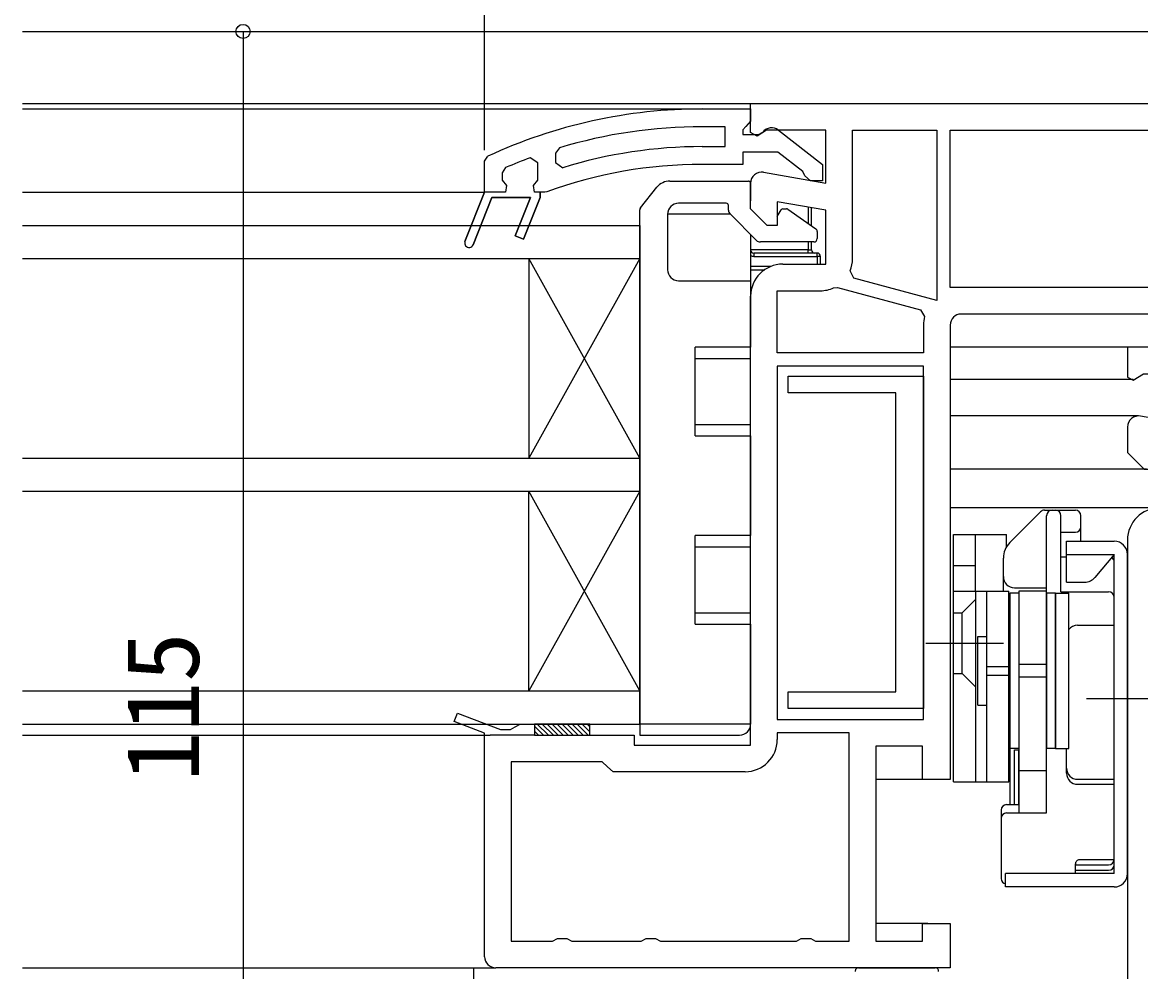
# Model space of a CAD drawing. Units: millimetres, scale not verified. Extents: x -525 to 525, y -783 to 778.
# Drawn here: x -77.8 to 23.1, y 393 to 478.7 of the extents above; entities that cross this region are included whole.
import ezdxf
from ezdxf.enums import TextEntityAlignment as Align

# ---------------------------------------------------------------- set-up
doc = ezdxf.new("R2010")
doc.units = ezdxf.units.MM
doc.header["$LTSCALE"] = 4
for name, color, linetype in [('0-2_YKK_11', 7, 'Continuous'), ('0-3_YKK_12', 2, 'Continuous'), ('0-4_YKK_13', 4, 'Continuous'), ('0-6_YKK_D', 6, 'Continuous')]:
    doc.layers.add(name, color=color, linetype=linetype)
doc.styles.add('ＭＳ ゴシック', font='')
doc.styles.get('ＭＳ ゴシック').set_extended_font_data('MS Gothic')

msp = doc.modelspace()

# ---------------------------------------------------------------- linework, layer by layer
at = {"layer": '0-2_YKK_11'}
for p, q in [((3.547, 451.389), (3.547, 448.889)), ((-31.553, 414.389), (-35.553, 414.389))]:
    msp.add_line(p, q, dxfattribs=at)
for points in [[(-12.053, 471.389), (29.947, 471.389), (29.947, 451.523), (30.024, 451.389), (26.606, 448.484), (26.088, 449.094), (28.808, 451.405)], [(-10.879, 465.174), (-5.253, 464.182), (-5.253, 468.989), (-10.609, 468.989), (-11.477, 468.447), (-12.053, 468.766), (-12.053, 471.389)], [(-16.42, 470.892), (-12.053, 470.892), (-12.053, 469.792), (-12.49, 469.296), (-12.753, 468.999), (-12.753, 468.592), (-11.353, 468.592), (-10.953, 468.792)], [(-16.42, 467.492), (-14.353, 467.492), (-14.353, 469.292), (-16.42, 469.292)], [(-9.536, 468.979), (-5.553, 465.867), (-5.553, 464.392), (-6.654, 464.392), (-7.154, 464.868), (-7.345, 465.237), (-9.592, 466.992), (-12.753, 466.992), (-12.753, 465.892), (-16.42, 465.892)], [(4.747, 468.989), (4.747, 453.61), (-2.737, 455.615), (-3.07, 456.288)], [(-2.853, 457.389), (-2.853, 468.989), (4.747, 468.989)], [(-29.298, 467.384), (-29.653, 466.905), (-29.653, 466.069), (-29.005, 465.591)], [(-34.153, 465.598), (-34.453, 465.139), (-34.453, 464.467), (-34.078, 463.983), (-34.153, 463.392), (-36.053, 463.392), (-37.825, 458.94), (-36.053, 463.392), (-36.053, 466.174), (-35.763, 466.628)], [(-37.081, 458.644), (-35.391, 462.892), (-31.914, 462.892), (-33.288, 459.44), (-32.544, 459.144), (-31.053, 462.892), (-31.053, 463.392), (-31.553, 463.392), (-31.628, 463.983), (-31.253, 464.467), (-31.253, 464.492), (-31.253, 466.028), (-31.928, 466.496)], [(-9.153, 456.889), (-5.253, 456.889), (-5.253, 461.745), (-9.653, 462.52), (-9.653, 460.389), (-10.553, 460.389), (-12.053, 461.889), (-12.053, 464.189)], [(-30.436, 463.422), (-30.607, 463.392), (-31.053, 463.392), (-31.053, 462.892), (-32.544, 459.144), (-33.288, 459.44), (-31.914, 462.892), (-35.391, 462.892), (-37.081, 458.644)], [(3.547, 448.889), (-9.653, 448.889), (-9.653, 454.489), (-5.753, 454.489)], [(-4.562, 454.745), (-4.227, 454.772), (3.279, 452.761), (3.636, 452.164)], [(-36.053, 394.389), (-36.053, 414.578), (-38.794, 415.615), (-38.511, 416.363), (-34.613, 414.889), (-33.719, 414.889), (-33.286, 415.139), (-32.853, 415.389), (-31.553, 415.389), (-31.553, 414.389), (-22.553, 414.389), (-22.553, 413.489), (-12.053, 413.489), (-12.053, 453.989)], [(28.873, 451.783), (28.696, 452.089), (25.947, 452.089), (25.947, 452.389), (6.947, 452.389)], [(5.947, 451.389), (5.947, 410.389), (3.447, 410.389), (3.447, 413.389), (-0.753, 413.389), (-0.753, 395.789), (3.447, 395.789), (3.447, 397.389), (5.947, 397.389), (5.947, 393.389), (-35.053, 393.389)], [(46.773, 443.174), (41.147, 442.182), (41.147, 446.989), (46.503, 446.989), (47.432, 446.409), (47.947, 446.694), (47.947, 449.389), (21.947, 449.389), (21.947, 446.694), (22.462, 446.409), (23.391, 446.989), (28.747, 446.989), (28.747, 442.182), (23.121, 443.174)], [(21.947, 442.189), (21.947, 439.889), (23.447, 438.389), (24.347, 438.389), (24.347, 440.52), (28.747, 439.745), (28.747, 434.889), (24.847, 434.889)], [(21.947, 431.989), (21.947, 381.289), (9.647, 381.289), (9.647, 388.389)], [(-3.153, 395.789), (-3.153, 414.589), (-9.653, 414.589), (-9.653, 413.989)], [(-12.553, 411.089), (-24.458, 411.089), (-24.955, 411.539), (-25.453, 411.989), (-33.653, 411.989), (-33.653, 395.789), (-29.919, 395.789), (-29.486, 396.039), (-28.62, 396.039), (-28.187, 395.789), (-21.919, 395.789), (-21.486, 396.039), (-20.62, 396.039), (-20.187, 395.789), (-7.919, 395.789), (-7.486, 396.039), (-6.62, 396.039), (-6.187, 395.789), (-3.153, 395.789)]]:
    msp.add_lwpolyline(points, dxfattribs=at)
for points in [[(27.547, 454.789), (5.947, 454.789), (5.947, 468.989), (27.547, 468.989)], [(-9.653, 447.689), (-9.653, 415.789), (3.547, 415.789), (3.547, 447.689)]]:
    msp.add_lwpolyline(points, close=True, dxfattribs=at)
for centre, radius, start, end in [((-16.42, 424.892), 46, 90.00001, 114.86598), ((-16.42, 424.892), 44.4, 89.99999, 106.86019), ((-10.153, 468.192), 1, 51.91328, 143.13011), ((-16.42, 424.892), 42.6, 89.99999, 107.18277), ((-16.42, 424.893), 44.4, 110.44221, 113.53922), ((-16.42, 424.892), 41, 89.99999, 109.98888), ((-11.053, 464.189), 1, 79.99999, 179.99998), ((-37.453, 458.792), 0.4, 158.30059, 338.30061), ((-37.453, 458.792), 0.4, 158.30059, 338.30061), ((-5.753, 457.389), 2.9, 337.68615, 359.99999), ((-9.153, 453.989), 2.9, 90.00001, 179.99999), ((-5.753, 457.389), 2.9, 269.99996, 294.25263), ((6.947, 451.389), 3.4, 166.82613, 179.99998), ((6.947, 451.389), 1, 90.00001, 179.99999), ((22.947, 442.189), 1, 80.00002, 180), ((24.847, 431.989), 2.9, 90.00001, 179.99999), ((-12.553, 413.989), 2.9, 270.00001, 359.99999), ((-35.053, 394.389), 1, 180.00001, 269.99999)]:
    msp.add_arc(centre, radius, start, end, dxfattribs=at)
at = {"layer": '0-3_YKK_12'}
for p, q in [((-77.755, 477.888), (213.974, 477.888)), ((-77.755, 471.389), (-11.553, 471.389)), ((-77.755, 470.892), (-16.424, 470.892)), ((-77.755, 463.392), (-36.053, 463.392)), ((-77.755, 460.388), (-22.053, 460.388)), ((-22.053, 460.388), (-22.053, 415.388)), ((-77.755, 457.388), (-22.053, 457.388)), ((-32.053, 457.388), (-32.053, 439.388)), ((-22.053, 457.388), (-32.053, 439.388)), ((-22.053, 439.388), (-32.053, 457.388)), ((22.447, 449.388), (5.947, 449.388)), ((22.447, 446.488), (5.947, 446.488)), ((22.947, 443.188), (5.947, 443.188)), ((-77.755, 439.388), (-22.053, 439.388)), ((23.654, 438.388), (5.947, 438.388)), ((-77.755, 436.388), (-22.053, 436.388)), ((-32.053, 418.388), (-32.053, 436.388)), ((-22.053, 418.388), (-32.053, 436.388)), ((-22.053, 436.388), (-32.053, 418.388)), ((24.846, 434.889), (5.947, 434.888)), ((-77.755, 418.388), (-22.053, 418.388)), ((-77.755, 415.388), (-22.053, 415.387)), ((-77.755, 414.389), (-35.553, 414.389)), ((3.934, 410.389), (-0.753, 410.389)), ((3.946, 397.388), (-0.753, 397.388)), ((-77.755, 393.389), (-35.053, 393.389))]:
    msp.add_line(p, q, dxfattribs=at)
at = {"layer": '0-4_YKK_13'}
for p, q in [((-19.332, 464.389), (-12.253, 464.389)), ((-12.033, 464.389), (-12.053, 464.389)), ((-12.053, 464.189), (-12.053, 464.389)), ((-12.053, 464.189), (-12.053, 462.596)), ((-21.987, 461.971), (-20.503, 463.826)), ((-14.253, 462.389), (-18.553, 462.389)), ((-14.053, 461.767), (-14.053, 462.189)), ((-22.053, 415.389), (-22.053, 461.784)), ((-19.553, 461.389), (-19.553, 456.389)), ((-13.881, 461.389), (-19.553, 461.389)), ((-11.528, 459.035), (-13.907, 461.414)), ((-9.653, 461.196), (-9.311, 461.789)), ((-9.138, 461.889), (-8.816, 461.889)), ((-8.701, 461.853), (-6.181, 460.088)), ((-6.853, 462.027), (-6.853, 460.558)), ((-6.553, 460.348), (-6.553, 461.974)), ((-12.053, 459.56), (-12.053, 455.389)), ((-6.053, 459.842), (-6.053, 459.189)), ((-6.353, 458.889), (-11.174, 458.889)), ((-6.853, 458.889), (-6.853, 458.189)), ((-6.853, 458.189), (-6.553, 458.189)), ((-6.553, 458.189), (-6.553, 458.889)), ((-6.053, 457.889), (-11.753, 457.889)), ((-11.753, 457.889), (-11.753, 457.589)), ((-11.753, 457.589), (-6.053, 457.589)), ((-6.053, 457.589), (-6.053, 456.889)), ((-5.753, 456.889), (-5.753, 457.589)), ((-10.211, 456.689), (-12.053, 456.689)), ((-12.053, 456.389), (-10.781, 456.389)), ((-18.553, 455.389), (-12.053, 455.389)), ((-12.053, 455.389), (-12.053, 449.389)), ((-17.053, 441.389), (-17.053, 449.389)), ((-12.053, 449.389), (-17.053, 449.389)), ((-12.053, 442.389), (-17.053, 442.389)), ((-12.053, 441.389), (-12.053, 442.389)), ((-17.053, 441.389), (-12.053, 441.389)), ((-12.053, 441.389), (-12.053, 432.389)), ((11.333, 431.774), (14.101, 434.542)), ((14.454, 434.688), (17.247, 434.688)), ((14.647, 427.388), (14.647, 434.188)), ((15.947, 427.322), (15.947, 434.188)), ((17.747, 431.888), (17.747, 434.188)), ((-17.053, 424.389), (-17.053, 432.389)), ((-12.053, 432.389), (-17.053, 432.389)), ((6.247, 410.188), (6.247, 432.488)), ((6.247, 432.488), (11.047, 432.488)), ((8.247, 427.388), (8.247, 432.488)), ((11.047, 431.414), (11.047, 432.488)), ((15.947, 432.688), (17.247, 432.688)), ((10.747, 427.388), (10.747, 430.36)), ((15.947, 430.488), (16.447, 430.488)), ((16.447, 430.688), (20.747, 430.688)), ((20.747, 430.688), (19.009, 428.617)), ((20.747, 401.888), (20.747, 430.688)), ((20.747, 424.31), (20.747, 429.988)), ((21.947, 401.888), (21.947, 430.688)), ((6.247, 429.688), (8.247, 429.688)), ((16.447, 428.188), (18.09, 428.188)), ((6.247, 427.388), (11.247, 427.388)), ((8.247, 427.388), (8.247, 410.188)), ((9.247, 410.188), (9.247, 427.388)), ((11.247, 410.188), (11.247, 427.388)), ((12.147, 427.188), (11.347, 427.188)), ((11.347, 427.188), (11.347, 413.188)), ((11.747, 427.688), (14.647, 427.688)), ((12.147, 427.188), (12.147, 413.188)), ((14.647, 407.367), (14.647, 427.388)), ((15.447, 427.188), (14.647, 427.188)), ((14.647, 427.188), (14.647, 413.188)), ((15.447, 427.188), (15.447, 413.188)), ((15.447, 413.188), (15.447, 427.188)), ((15.447, 427.188), (16.647, 427.188)), ((15.947, 427.322), (20.247, 427.322)), ((16.647, 413.188), (16.647, 427.188)), ((7.047, 425.438), (8.247, 426.638)), ((-12.053, 425.389), (-17.053, 425.389)), ((-12.053, 424.389), (-12.053, 425.389)), ((6.247, 425.438), (7.047, 425.438)), ((7.047, 419.938), (7.047, 425.438)), ((-17.053, 424.389), (-12.053, 424.389)), ((-12.053, 424.389), (-12.053, 415.389)), ((17.447, 424.31), (20.747, 424.31)), ((8.447, 417.088), (8.447, 423.288)), ((8.447, 423.288), (9.247, 423.288)), ((9.247, 417.088), (9.247, 423.288)), ((11.247, 423.188), (11.347, 423.188)), ((3.747, 422.688), (10.747, 422.688)), ((14.647, 420.758), (12.147, 420.758)), ((6.247, 419.938), (7.047, 419.938)), ((7.047, 419.938), (8.247, 418.738)), ((9.247, 420.58), (11.247, 420.58)), ((9.247, 419.796), (11.247, 419.796)), ((14.647, 419.619), (12.147, 419.619)), ((18.247, 417.688), (24.447, 417.688)), ((8.447, 417.088), (9.247, 417.088)), ((11.247, 417.188), (11.347, 417.188)), ((-31.553, 415.194), (-30.748, 414.389)), ((-31.553, 414.745), (-31.197, 414.389)), ((-31.299, 415.389), (-30.299, 414.389)), ((-30.85, 415.389), (-29.85, 414.389)), ((-30.401, 415.389), (-29.401, 414.389)), ((-29.952, 415.389), (-28.952, 414.389)), ((-29.503, 415.389), (-28.503, 414.389)), ((-29.054, 415.389), (-28.054, 414.389)), ((-28.605, 415.389), (-27.605, 414.389)), ((-28.156, 415.389), (-27.156, 414.389)), ((-27.707, 415.389), (-26.707, 414.389)), ((-27.258, 415.389), (-26.553, 414.684)), ((-26.809, 415.389), (-26.553, 415.133)), ((-22.053, 415.389), (-22.053, 414.389)), ((-12.053, 415.389), (-22.053, 415.389)), ((-22.053, 414.389), (-13.053, 414.389)), ((11.347, 413.188), (11.347, 408.121)), ((12.147, 413.188), (11.347, 413.188)), ((12.147, 408.121), (12.147, 413.049)), ((14.647, 407.367), (14.647, 413.188)), ((15.447, 413.188), (14.647, 413.188)), ((15.447, 413.188), (16.647, 413.188)), ((16.447, 410.953), (16.447, 413.188)), ((12.147, 411.188), (14.647, 411.188)), ((6.247, 410.188), (11.247, 410.188)), ((17.447, 410.402), (20.747, 410.402)), ((17.447, 409.953), (20.747, 409.953)), ((20.747, 403.147), (20.747, 409.953)), ((10.547, 407.621), (10.547, 401.449)), ((11.047, 408.121), (12.147, 408.121)), ((11.047, 407.367), (14.647, 407.367)), ((17.247, 401.888), (17.247, 402.777)), ((17.247, 402.688), (20.247, 402.688)), ((20.747, 403.147), (17.616, 403.147)), ((20.747, 402.688), (20.747, 403.147)), ((20.747, 401.888), (10.947, 401.888)), ((10.947, 400.688), (10.947, 401.888)), ((17.347, 402.188), (20.247, 402.188)), ((20.747, 400.688), (10.947, 400.688)), ((-2.317, 393.389), (4.611, 393.389))]:
    msp.add_line(p, q, dxfattribs=at)
for points in [[(-6.853, 457.889), (-6.853, 458.189), (-12.053, 458.189)], [(-5.753, 457.589), (-6.053, 457.589), (-6.053, 457.889)], [(-17.053, 448.389), (-12.053, 448.389), (-12.053, 449.389)], [(-17.053, 431.389), (-12.053, 431.389), (-12.053, 432.389)], [(16.447, 428.188), (16.447, 431.888), (20.747, 431.888)], [(14.647, 427.388), (12.147, 427.388), (12.147, 407.367)], [(11.747, 408.121), (11.747, 413.049), (12.147, 413.049)], [(17.616, 403.147), (17.577, 403.144), (17.523, 403.131), (17.463, 403.106), (17.403, 403.067), (17.349, 403.017), (17.304, 402.956), (17.272, 402.891), (17.253, 402.822), (17.247, 402.757)]]:
    msp.add_lwpolyline(points, dxfattribs=at)
for points in [[(3.547, 446.788), (3.547, 416.788), (-8.653, 416.788), (-8.653, 418.288), (1.047, 418.288), (1.047, 445.288), (-8.653, 445.288), (-8.653, 446.788)], [(-31.553, 415.389), (-31.553, 414.389), (-26.553, 414.389), (-26.553, 415.389)]]:
    msp.add_lwpolyline(points, close=True, dxfattribs=at)
for centre, radius, start, end in [((-19.332, 462.889), 1.5, 90, 141.34019), ((-12.253, 464.189), 0.2, 0, 90), ((-18.553, 461.389), 1, 90, 180), ((-14.253, 462.189), 0.2, 0, 90), ((-21.753, 461.784), 0.3, 141.34019, 180), ((-13.553, 461.767), 0.5, 180, 225), ((-9.138, 461.689), 0.2, 90, 150), ((-8.816, 461.689), 0.2, 55, 90), ((-6.353, 459.842), 0.3, 0, 55), ((-6.353, 459.189), 0.3, 270, 0), ((-11.753, 458.189), 0.3, 180, 270), ((-11.174, 459.389), 0.5, 225, 270), ((-6.253, 458.189), 0.3, 180, 270), ((-11.753, 458.189), 0.6, 240, 270), ((-6.053, 457.589), 0.3, 0, 90), ((-18.553, 456.389), 1, 180, 270), ((14.454, 434.188), 0.5, 90, 135), ((15.147, 434.188), 0.5, 90, 180), ((15.447, 434.188), 0.5, 0, 90), ((17.247, 434.188), 0.5, 0, 90), ((17.247, 433.188), 0.5, 270, 0), ((20.747, 430.688), 1.2, 0, 90), ((12.747, 430.36), 2, 135, 180), ((20.247, 429.988), 0.5, 0, 57.6926), ((11.747, 428.688), 1, 180, 270), ((18.09, 429.388), 1.2, 270, 320), ((20.247, 426.822), 0.5, 0, 90), ((17.447, 423.31), 1, 90, 143.1301), ((-13.053, 415.389), 1, 270, 0), ((11.747, 413.988), 1, 240, 246.42182), ((17.447, 411.402), 1, 180, 270), ((17.447, 410.953), 1, 180, 270), ((11.047, 407.621), 0.5, 90, 180), ((11.047, 406.867), 0.5, 90, 180), ((20.247, 403.188), 0.5, 270, 355.24516), ((20.247, 402.688), 0.5, 270, 0), ((17.347, 402.688), 0.5, 258.46304, 270), ((20.747, 401.888), 1.2, 270, 0), ((11.047, 401.449), 0.5, 180, 258.46304), ((-2.317, 393.089), 0.3, 90, 188.20609), ((4.611, 393.089), 0.3, 351.79391, 90)]:
    msp.add_arc(centre, radius, start, end, dxfattribs=at)
at = {"layer": '0-6_YKK_D'}
for p, q in [((-36.053, 467.17), (-36.053, 498.888)), ((-57.845, 477.888), (-57.845, 362.888)), ((-37.053, 393.388), (-37.053, 165.076))]:
    msp.add_line(p, q, dxfattribs=at)
msp.add_circle((-57.845, 477.888), 0.637, dxfattribs=at)

# ---------------------------------------------------------------- texts
at = {"layer": '0-6_YKK_D', "style": 'ＭＳ ゴシック'}
msp.add_text('115', height=6.598, rotation=90, dxfattribs=at).set_placement((-59.845, 410.212), align=Align.BOTTOM_LEFT)

doc.saveas('drawing.dxf')
